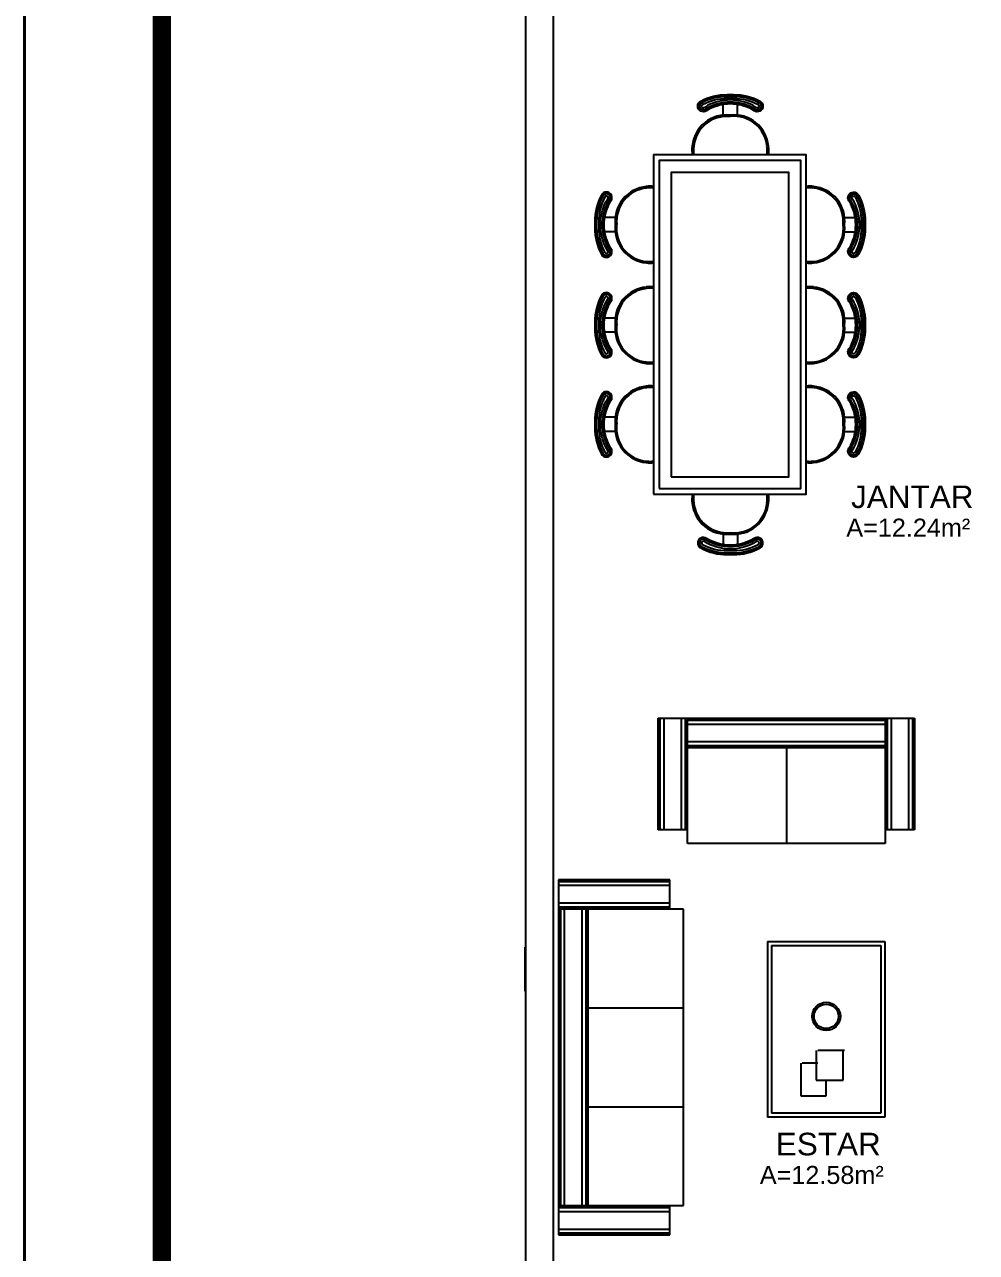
# Model space of a CAD drawing. Header units: millimetres. Extents: x 4595 to 4915, y 2085 to 2243.
# Drawn here: x 4703.8 to 4709, y 2197.1 to 2203.81 of the extents above; entities that cross this region are included whole.
import ezdxf

# ---------------------------------------------------------------- set-up
doc = ezdxf.new("R2010")
doc.units = ezdxf.units.MM
doc.header["$LTSCALE"] = 0.8
for name, color, linetype in [('02', 2, 'Continuous'), ('MOVEIS', 7, 'Continuous'), ('parede', 2, 'Continuous')]:
    doc.layers.add(name, color=color, linetype=linetype)
doc.styles.add('SANSSERIF', font='sas_____.pfb', dxfattribs={"height": 1})

msp = doc.modelspace()

# ---------------------------------------------------------------- linework, layer by layer
for points in [[(4707.2354, 2201.2437), (4708.0692, 2201.2437), (4708.0692, 2203.0964), (4707.2354, 2203.0964)], [(4707.2659, 2201.2741), (4708.0387, 2201.2741), (4708.0387, 2203.066), (4707.2659, 2203.066)], [(4707.3308, 2201.3391), (4707.9737, 2201.3391), (4707.9737, 2203.001), (4707.3308, 2203.001)]]:
    msp.add_lwpolyline(points, close=True)
at = {"layer": '02', "lineweight": 40}
msp.add_lwpolyline([(4703.7996, 2168.7568), (4764.9996, 2168.7568), (4764.9996, 2213.3068), (4703.7996, 2213.3068)], close=True, dxfattribs=at)
at = {"layer": '02', "lineweight": 40, "const_width": 0.1}
msp.add_lwpolyline([(4704.5496, 2169.5068), (4764.2496, 2169.5068), (4764.2496, 2212.5568), (4704.5496, 2212.5568)], close=True, dxfattribs=at)
at = {"layer": 'MOVEIS'}
for p, q in [((4707.6158, 2203.3142), (4707.6158, 2203.3715)), ((4707.6932, 2203.3142), (4707.6932, 2203.3715)), ((4707.0259, 2202.754), (4706.9686, 2202.754)), ((4708.2786, 2202.754), (4708.336, 2202.754)), ((4707.0259, 2202.6765), (4706.9686, 2202.6765)), ((4708.2786, 2202.6765), (4708.336, 2202.6765)), ((4707.0259, 2202.2055), (4706.9686, 2202.2055)), ((4708.2786, 2202.2055), (4708.336, 2202.2055)), ((4707.0259, 2202.128), (4706.9686, 2202.128)), ((4708.2786, 2202.128), (4708.336, 2202.128)), ((4707.0259, 2201.6636), (4706.9686, 2201.6636)), ((4708.2786, 2201.6636), (4708.336, 2201.6636)), ((4707.0259, 2201.5862), (4706.9686, 2201.5862)), ((4708.2786, 2201.5862), (4708.336, 2201.5862)), ((4707.6158, 2201.0259), (4707.6158, 2200.9686)), ((4707.6932, 2201.0259), (4707.6932, 2200.9686))]:
    msp.add_line(p, q, dxfattribs=at)
for points in [[(4707.6382, 2203.4259), (4707.6714, 2203.4259, -0.126461), (4707.8166, 2203.39, -1.05486), (4707.7843, 2203.3376), (4707.7685, 2203.3475, 0.10861), (4707.6545, 2203.3751, 0.10861), (4707.5405, 2203.3475), (4707.5247, 2203.3376, -1.05486), (4707.4924, 2203.39, -0.126461), (4707.6376, 2203.4259), (4707.6708, 2203.4259)], [(4706.9142, 2202.7315), (4706.9142, 2202.6983, 0.126461), (4706.95, 2202.5531, 1.05486), (4707.0025, 2202.5855), (4706.9926, 2202.6013, -0.10861), (4706.965, 2202.7152, -0.10861), (4706.9926, 2202.8292), (4707.0025, 2202.845, 1.05486), (4706.95, 2202.8774, 0.126461), (4706.9142, 2202.7321), (4706.9142, 2202.6989)], [(4708.3904, 2202.7315), (4708.3904, 2202.6983, -0.126461), (4708.3545, 2202.5531, -1.05486), (4708.3021, 2202.5855), (4708.312, 2202.6013, 0.10861), (4708.3395, 2202.7152, 0.10861), (4708.312, 2202.8292), (4708.3021, 2202.845, -1.05486), (4708.3545, 2202.8774, -0.126461), (4708.3904, 2202.7321), (4708.3904, 2202.6989)], [(4706.9142, 2202.1831), (4706.9142, 2202.1499, 0.126461), (4706.95, 2202.0047, 1.05486), (4707.0025, 2202.037), (4706.9926, 2202.0528, -0.10861), (4706.965, 2202.1668, -0.10861), (4706.9926, 2202.2807), (4707.0025, 2202.2965, 1.05486), (4706.95, 2202.3289, 0.126461), (4706.9142, 2202.1837), (4706.9142, 2202.1505)], [(4708.3904, 2202.1831), (4708.3904, 2202.1499, -0.126461), (4708.3545, 2202.0047, -1.05486), (4708.3021, 2202.037), (4708.312, 2202.0528, 0.10861), (4708.3395, 2202.1668, 0.10861), (4708.312, 2202.2807), (4708.3021, 2202.2965, -1.05486), (4708.3545, 2202.3289, -0.126461), (4708.3904, 2202.1837), (4708.3904, 2202.1505)], [(4706.9142, 2201.6412), (4706.9142, 2201.608, 0.126461), (4706.95, 2201.4628, 1.05486), (4707.0025, 2201.4951), (4706.9926, 2201.5109, -0.10861), (4706.965, 2201.6249, -0.10861), (4706.9926, 2201.7389), (4707.0025, 2201.7547, 1.05486), (4706.95, 2201.787, 0.126461), (4706.9142, 2201.6418), (4706.9142, 2201.6086)], [(4708.3904, 2201.6412), (4708.3904, 2201.608, -0.126461), (4708.3545, 2201.4628, -1.05486), (4708.3021, 2201.4951), (4708.312, 2201.5109, 0.10861), (4708.3395, 2201.6249, 0.10861), (4708.312, 2201.7389), (4708.3021, 2201.7547, -1.05486), (4708.3545, 2201.787, -0.126461), (4708.3904, 2201.6418), (4708.3904, 2201.6086)], [(4707.6382, 2200.9142), (4707.6714, 2200.9142, 0.126461), (4707.8166, 2200.95, 1.05486), (4707.7843, 2201.0025), (4707.7685, 2200.9926, -0.10861), (4707.6545, 2200.965, -0.10861), (4707.5405, 2200.9926), (4707.5247, 2201.0025, 1.05486), (4707.4924, 2200.95, 0.126461), (4707.6376, 2200.9142), (4707.6708, 2200.9142)]]:
    msp.add_lwpolyline(points, format="xyb", dxfattribs=at)
for points in [[(4707.6545, 2203.4201), (4707.6714, 2203.4201, -0.12647), (4707.8138, 2203.385, -1.057116), (4707.7875, 2203.3424), (4707.7713, 2203.3526, 0.109005), (4707.6545, 2203.3809, 0.109005), (4707.5377, 2203.3526), (4707.5215, 2203.3424, -1.057116), (4707.4951, 2203.385, -0.12647), (4707.6376, 2203.4201)], [(4707.6545, 2203.4161), (4707.6714, 2203.4161, -0.126475), (4707.8119, 2203.3814, -1.059183), (4707.7897, 2203.3458), (4707.7732, 2203.3561, 0.109269), (4707.6545, 2203.3849, 0.109269), (4707.5358, 2203.3561), (4707.5193, 2203.3458, -1.059183), (4707.497, 2203.3814, -0.126475), (4707.6375, 2203.4161)], [(4707.6545, 2203.4045), (4707.6715, 2203.4045, -0.126481), (4707.8064, 2203.3713, -1.071489), (4707.7962, 2203.3554), (4707.7789, 2203.3662, 0.110003), (4707.6545, 2203.3965, 0.110003), (4707.5301, 2203.3662), (4707.5128, 2203.3554, -1.071489), (4707.5026, 2203.3713, -0.126481), (4707.6375, 2203.4045)], [(4706.92, 2202.7152), (4706.92, 2202.6983, 0.12647), (4706.9551, 2202.5559, 1.057116), (4706.9977, 2202.5823), (4706.9875, 2202.5985, -0.109005), (4706.9592, 2202.7152, -0.109005), (4706.9875, 2202.832), (4706.9977, 2202.8482, 1.057116), (4706.9551, 2202.8746, 0.12647), (4706.92, 2202.7322)], [(4706.924, 2202.7152), (4706.924, 2202.6983, 0.126475), (4706.9586, 2202.5578, 1.059183), (4706.9943, 2202.5801), (4706.984, 2202.5965, -0.109269), (4706.9552, 2202.7152, -0.109269), (4706.984, 2202.834), (4706.9943, 2202.8504, 1.059183), (4706.9586, 2202.8727, 0.126475), (4706.924, 2202.7322)], [(4706.9356, 2202.7152), (4706.9356, 2202.6982, 0.126481), (4706.9688, 2202.5633, 1.071489), (4706.9847, 2202.5736), (4706.9739, 2202.5909, -0.110003), (4706.9436, 2202.7152, -0.110003), (4706.9739, 2202.8396), (4706.9847, 2202.8569, 1.071489), (4706.9688, 2202.8672, 0.126481), (4706.9356, 2202.7322)], [(4708.3846, 2202.7152), (4708.3846, 2202.6983, -0.12647), (4708.3494, 2202.5559, -1.057116), (4708.3069, 2202.5823), (4708.3171, 2202.5985, 0.109005), (4708.3453, 2202.7152, 0.109005), (4708.3171, 2202.832), (4708.3069, 2202.8482, -1.057116), (4708.3494, 2202.8746, -0.12647), (4708.3846, 2202.7322)], [(4708.3806, 2202.7152), (4708.3806, 2202.6983, -0.126475), (4708.3459, 2202.5578, -1.059183), (4708.3102, 2202.5801), (4708.3206, 2202.5965, 0.109269), (4708.3493, 2202.7152, 0.109269), (4708.3206, 2202.834), (4708.3102, 2202.8504, -1.059183), (4708.3459, 2202.8727, -0.126475), (4708.3806, 2202.7322)], [(4708.369, 2202.7152), (4708.369, 2202.6982, -0.126481), (4708.3357, 2202.5633, -1.071489), (4708.3198, 2202.5736), (4708.3307, 2202.5909, 0.110003), (4708.3609, 2202.7152, 0.110003), (4708.3307, 2202.8396), (4708.3198, 2202.8569, -1.071489), (4708.3357, 2202.8672, -0.126481), (4708.369, 2202.7322)], [(4706.92, 2202.1668), (4706.92, 2202.1498, 0.12647), (4706.9551, 2202.0074, 1.057116), (4706.9977, 2202.0338), (4706.9875, 2202.05, -0.109005), (4706.9592, 2202.1668, -0.109005), (4706.9875, 2202.2836), (4706.9977, 2202.2997, 1.057116), (4706.9551, 2202.3261, 0.12647), (4706.92, 2202.1837)], [(4706.924, 2202.1668), (4706.924, 2202.1498, 0.126475), (4706.9586, 2202.0093, 1.059183), (4706.9943, 2202.0316), (4706.984, 2202.048, -0.109269), (4706.9552, 2202.1668, -0.109269), (4706.984, 2202.2855), (4706.9943, 2202.302, 1.059183), (4706.9586, 2202.3242, 0.126475), (4706.924, 2202.1837)], [(4706.9356, 2202.1668), (4706.9356, 2202.1498, 0.126481), (4706.9688, 2202.0149, 1.071489), (4706.9847, 2202.0251), (4706.9739, 2202.0424, -0.110003), (4706.9436, 2202.1668, -0.110003), (4706.9739, 2202.2912), (4706.9847, 2202.3084, 1.071489), (4706.9688, 2202.3187, 0.126481), (4706.9356, 2202.1838)], [(4708.3846, 2202.1668), (4708.3846, 2202.1498, -0.12647), (4708.3494, 2202.0074, -1.057116), (4708.3069, 2202.0338), (4708.3171, 2202.05, 0.109005), (4708.3453, 2202.1668, 0.109005), (4708.3171, 2202.2836), (4708.3069, 2202.2997, -1.057116), (4708.3494, 2202.3261, -0.12647), (4708.3846, 2202.1837)], [(4708.3806, 2202.1668), (4708.3806, 2202.1498, -0.126475), (4708.3459, 2202.0093, -1.059183), (4708.3102, 2202.0316), (4708.3206, 2202.048, 0.109269), (4708.3493, 2202.1668, 0.109269), (4708.3206, 2202.2855), (4708.3102, 2202.302, -1.059183), (4708.3459, 2202.3242, -0.126475), (4708.3806, 2202.1837)], [(4708.369, 2202.1668), (4708.369, 2202.1498, -0.126481), (4708.3357, 2202.0149, -1.071489), (4708.3198, 2202.0251), (4708.3307, 2202.0424, 0.110003), (4708.3609, 2202.1668, 0.110003), (4708.3307, 2202.2912), (4708.3198, 2202.3084, -1.071489), (4708.3357, 2202.3187, -0.126481), (4708.369, 2202.1838)], [(4706.92, 2201.6249), (4706.92, 2201.608, 0.12647), (4706.9551, 2201.4656, 1.057116), (4706.9977, 2201.4919), (4706.9875, 2201.5081, -0.109005), (4706.9592, 2201.6249, -0.109005), (4706.9875, 2201.7417), (4706.9977, 2201.7579, 1.057116), (4706.9551, 2201.7843, 0.12647), (4706.92, 2201.6418)], [(4706.924, 2201.6249), (4706.924, 2201.608, 0.126475), (4706.9586, 2201.4675, 1.059183), (4706.9943, 2201.4897), (4706.984, 2201.5062, -0.109269), (4706.9552, 2201.6249, -0.109269), (4706.984, 2201.7436), (4706.9943, 2201.7601, 1.059183), (4706.9586, 2201.7824, 0.126475), (4706.924, 2201.6419)], [(4706.9356, 2201.6249), (4706.9356, 2201.6079, 0.126481), (4706.9688, 2201.473, 1.071489), (4706.9847, 2201.4832), (4706.9739, 2201.5005, -0.110003), (4706.9436, 2201.6249, -0.110003), (4706.9739, 2201.7493), (4706.9847, 2201.7666, 1.071489), (4706.9688, 2201.7768, 0.126481), (4706.9356, 2201.6419)], [(4708.3846, 2201.6249), (4708.3846, 2201.608, -0.12647), (4708.3494, 2201.4656, -1.057116), (4708.3069, 2201.4919), (4708.3171, 2201.5081, 0.109005), (4708.3453, 2201.6249, 0.109005), (4708.3171, 2201.7417), (4708.3069, 2201.7579, -1.057116), (4708.3494, 2201.7843, -0.12647), (4708.3846, 2201.6418)], [(4708.3806, 2201.6249), (4708.3806, 2201.608, -0.126475), (4708.3459, 2201.4675, -1.059183), (4708.3102, 2201.4897), (4708.3206, 2201.5062, 0.109269), (4708.3493, 2201.6249, 0.109269), (4708.3206, 2201.7436), (4708.3102, 2201.7601, -1.059183), (4708.3459, 2201.7824, -0.126475), (4708.3806, 2201.6419)], [(4708.369, 2201.6249), (4708.369, 2201.6079, -0.126481), (4708.3357, 2201.473, -1.071489), (4708.3198, 2201.4832), (4708.3307, 2201.5005, 0.110003), (4708.3609, 2201.6249, 0.110003), (4708.3307, 2201.7493), (4708.3198, 2201.7666, -1.071489), (4708.3357, 2201.7768, -0.126481), (4708.369, 2201.6419)], [(4707.6545, 2200.92), (4707.6714, 2200.92, 0.12647), (4707.8138, 2200.9551, 1.057116), (4707.7875, 2200.9977), (4707.7713, 2200.9875, -0.109005), (4707.6545, 2200.9592, -0.109005), (4707.5377, 2200.9875), (4707.5215, 2200.9977, 1.057116), (4707.4951, 2200.9551, 0.12647), (4707.6376, 2200.92)], [(4707.6545, 2200.924), (4707.6714, 2200.924, 0.126475), (4707.8119, 2200.9586, 1.059183), (4707.7897, 2200.9943), (4707.7732, 2200.984, -0.109269), (4707.6545, 2200.9552, -0.109269), (4707.5358, 2200.984), (4707.5193, 2200.9943, 1.059183), (4707.497, 2200.9586, 0.126475), (4707.6375, 2200.924)], [(4707.6545, 2200.9356), (4707.6715, 2200.9356, 0.126481), (4707.8064, 2200.9688, 1.071489), (4707.7962, 2200.9847), (4707.7789, 2200.9739, -0.110003), (4707.6545, 2200.9436, -0.110003), (4707.5301, 2200.9739), (4707.5128, 2200.9847, 1.071489), (4707.5026, 2200.9688, 0.126481), (4707.6375, 2200.9356)]]:
    msp.add_lwpolyline(points, format="xyb", close=True, dxfattribs=at)
for centre, radius, start, end in [((4707.6347, 2203.1255), 0.1896, 84.01851, 174.18906), ((4707.6347, 2203.1255), 0.1811, 84.01851, 174.18906), ((4707.6742, 2203.1255), 0.1896, 5.81094, 95.98149), ((4707.6742, 2203.1255), 0.1822, 5.81094, 95.98149), ((4707.5595, 2203.1237), 0.1154, 169.51205, 193.65465), ((4707.5595, 2203.1237), 0.1069, 169.51205, 193.65465), ((4707.7495, 2203.1237), 0.1067, 346.34535, 10.48795), ((4707.7495, 2203.1237), 0.1154, 346.34535, 10.48795), ((4707.2146, 2202.735), 0.1896, 95.81094, 185.98149), ((4707.2146, 2202.735), 0.1811, 95.81094, 185.98149), ((4707.2164, 2202.8102), 0.1154, 80.52865, 100.48795), ((4707.2164, 2202.8102), 0.1069, 79.76483, 100.48795), ((4708.0881, 2202.8102), 0.1154, 79.51205, 99.47135), ((4708.0881, 2202.8102), 0.1069, 79.51205, 100.23517), ((4708.0899, 2202.735), 0.1811, 354.01851, 84.18906), ((4708.0899, 2202.735), 0.1896, 354.01851, 84.18906), ((4707.2146, 2202.6955), 0.1896, 174.01851, 264.18906), ((4707.2146, 2202.6955), 0.1822, 174.01851, 264.18906), ((4708.0899, 2202.6955), 0.1822, 275.81094, 5.98149), ((4708.0899, 2202.6955), 0.1896, 275.81094, 5.98149), ((4707.2164, 2202.6203), 0.1154, 259.51205, 279.47135), ((4707.2164, 2202.6203), 0.1067, 259.51205, 280.25369), ((4708.0881, 2202.6203), 0.1067, 259.74631, 280.48795), ((4708.0881, 2202.6203), 0.1154, 260.52865, 280.48795), ((4707.2146, 2202.1865), 0.1896, 95.81094, 185.98149), ((4707.2146, 2202.1865), 0.1811, 95.81094, 185.98149), ((4707.2164, 2202.2618), 0.1154, 80.52865, 100.48795), ((4707.2164, 2202.2618), 0.1069, 79.76483, 100.48795), ((4708.0881, 2202.2618), 0.1154, 79.51205, 99.47135), ((4708.0881, 2202.2618), 0.1069, 79.51205, 100.23517), ((4708.0899, 2202.1865), 0.1811, 354.01851, 84.18906), ((4708.0899, 2202.1865), 0.1896, 354.01851, 84.18906), ((4707.2146, 2202.147), 0.1896, 174.01851, 264.18906), ((4707.2146, 2202.147), 0.1822, 174.01851, 264.18906), ((4708.0899, 2202.147), 0.1822, 275.81094, 5.98149), ((4708.0899, 2202.147), 0.1896, 275.81094, 5.98149), ((4707.2164, 2202.0718), 0.1067, 259.51205, 280.25369), ((4708.0881, 2202.0718), 0.1067, 259.74631, 280.48795), ((4707.2164, 2202.0718), 0.1154, 259.51205, 279.47135), ((4708.0881, 2202.0718), 0.1154, 260.52865, 280.48795), ((4707.2146, 2201.6447), 0.1896, 95.81094, 185.98149), ((4707.2164, 2201.7199), 0.1154, 80.52865, 100.48795), ((4708.0881, 2201.7199), 0.1154, 79.51205, 99.47135), ((4708.0899, 2201.6447), 0.1896, 354.01851, 84.18906), ((4707.2146, 2201.6447), 0.1811, 95.81094, 185.98149), ((4707.2164, 2201.7199), 0.1069, 79.76483, 100.48795), ((4708.0881, 2201.7199), 0.1069, 79.51205, 100.23517), ((4708.0899, 2201.6447), 0.1811, 354.01851, 84.18906), ((4707.2146, 2201.6051), 0.1896, 174.01851, 264.18906), ((4707.2146, 2201.6051), 0.1822, 174.01851, 264.18906), ((4708.0899, 2201.6051), 0.1822, 275.81094, 5.98149), ((4708.0899, 2201.6051), 0.1896, 275.81094, 5.98149), ((4707.2164, 2201.5299), 0.1154, 259.51205, 279.47135), ((4707.2164, 2201.5299), 0.1067, 259.51205, 280.25369), ((4708.0881, 2201.5299), 0.1067, 259.74631, 280.48795), ((4708.0881, 2201.5299), 0.1154, 260.52865, 280.48795), ((4707.5595, 2201.2164), 0.1154, 166.34535, 190.48795), ((4707.5595, 2201.2164), 0.1069, 166.34535, 190.48795), ((4707.7495, 2201.2164), 0.1067, 349.51205, 13.65465), ((4707.7495, 2201.2164), 0.1154, 349.51205, 13.65465), ((4707.6347, 2201.2146), 0.1896, 185.81094, 275.98149), ((4707.6347, 2201.2146), 0.1811, 185.81094, 275.98149), ((4707.6742, 2201.2146), 0.1896, 264.01851, 354.18906), ((4707.6742, 2201.2146), 0.1822, 264.01851, 354.18906)]:
    msp.add_arc(centre, radius, start, end, dxfattribs=at)
at = {"layer": 'parede', "color": 253}
for p, q in [((4706.5359, 2212.1206), (4706.5359, 2187.1206)), ((4706.6859, 2208.9706), (4706.6859, 2195.375)), ((4707.2602, 2199.4117), (4707.2602, 2200.0209)), ((4707.2602, 2200.0209), (4708.6603, 2200.0209)), ((4707.2709, 2199.4117), (4707.2709, 2200.0209)), ((4707.2923, 2199.4117), (4707.2923, 2200.0209)), ((4707.3885, 2199.4117), (4707.3885, 2200.0209)), ((4707.4098, 2199.4117), (4707.4098, 2200.0209)), ((4707.4205, 2199.3369), (4707.4205, 2200.0209)), ((4708.5, 2200.0209), (4708.5, 2199.3369)), ((4708.5107, 2200.0209), (4708.5107, 2199.4117)), ((4708.532, 2200.0209), (4708.532, 2199.4117)), ((4708.6282, 2200.0209), (4708.6282, 2199.4117)), ((4708.6496, 2200.0209), (4708.6496, 2199.4117)), ((4708.6603, 2200.0209), (4708.6603, 2199.4117)), ((4707.4205, 2200.0102), (4708.5, 2200.0102)), ((4707.4205, 2199.9888), (4708.5, 2199.9888)), ((4707.4205, 2199.8926), (4708.5, 2199.8926)), ((4707.4205, 2199.8713), (4708.5, 2199.8713)), ((4707.4205, 2199.8606), (4708.5, 2199.8606)), ((4707.9603, 2199.8606), (4707.9603, 2199.3369)), ((4707.4205, 2199.4117), (4707.2602, 2199.4117)), ((4708.6603, 2199.4117), (4708.5, 2199.4117)), ((4708.5, 2199.3369), (4707.4205, 2199.3369)), ((4707.3246, 2199.1384), (4706.7155, 2199.1384)), ((4706.7155, 2199.1384), (4706.7155, 2197.1987)), ((4707.3246, 2199.1277), (4706.7155, 2199.1277)), ((4707.3246, 2199.1064), (4706.7155, 2199.1064)), ((4707.3246, 2198.9781), (4707.3246, 2199.1384)), ((4707.3246, 2199.0102), (4706.7155, 2199.0102)), ((4707.3246, 2198.9888), (4706.7155, 2198.9888)), ((4707.3995, 2198.9781), (4706.7155, 2198.9781)), ((4706.7261, 2198.9781), (4706.7261, 2197.359)), ((4706.7475, 2198.9781), (4706.7475, 2197.359)), ((4706.8437, 2198.9781), (4706.8437, 2197.359)), ((4706.8651, 2198.9781), (4706.8651, 2197.359)), ((4706.8758, 2198.9781), (4706.8758, 2197.359)), ((4707.3995, 2197.359), (4707.3995, 2198.9781)), ((4706.5341, 2198.5296), (4706.5341, 2198.7706)), ((4707.8572, 2198.8002), (4707.8572, 2197.8427)), ((4707.8572, 2198.8002), (4708.4985, 2198.8002)), ((4707.8785, 2198.7788), (4707.8785, 2197.8641)), ((4707.8785, 2198.7788), (4708.4771, 2198.7788)), ((4708.4771, 2198.7788), (4708.4771, 2197.8641)), ((4708.4985, 2198.8002), (4708.4985, 2197.8427)), ((4706.8758, 2198.4384), (4707.3995, 2198.4384)), ((4708.1237, 2198.2062), (4708.1237, 2198.0438)), ((4708.2784, 2198.2062), (4708.1315, 2198.2062)), ((4708.2706, 2198.0438), (4708.2706, 2198.2062)), ((4708.0387, 2198.1366), (4708.0387, 2197.9587)), ((4708.1315, 2198.1366), (4708.0465, 2198.1366)), ((4708.1237, 2198.0438), (4708.2706, 2198.0438)), ((4708.1778, 2197.9587), (4708.1778, 2198.0438)), ((4708.0387, 2197.9587), (4708.1778, 2197.9587)), ((4706.8758, 2197.8987), (4707.3995, 2197.8987)), ((4708.4985, 2197.8427), (4707.8572, 2197.8427)), ((4708.4771, 2197.8641), (4707.8785, 2197.8641)), ((4706.7155, 2197.359), (4707.3995, 2197.359)), ((4706.7155, 2197.3483), (4707.3246, 2197.3483)), ((4707.3246, 2197.1987), (4707.3246, 2197.359)), ((4706.7155, 2197.3269), (4707.3246, 2197.3269)), ((4706.7155, 2197.2307), (4707.3246, 2197.2307)), ((4706.7155, 2197.2093), (4707.3246, 2197.2093)), ((4706.7155, 2197.1987), (4707.3246, 2197.1987))]:
    msp.add_line(p, q, dxfattribs=at)
for radius in [0.0773, 0.0666]:
    msp.add_circle((4708.1782, 2198.3921), radius, dxfattribs=at)

# ---------------------------------------------------------------- texts
at = {"layer": 'parede', "color": 253, "style": 'SANSSERIF'}
for s, height, p in [('JANTAR', 0.12312, (4708.3138, 2201.1681)), ('A=12.24m²', 0.0985, (4708.2879, 2201.0119)), ('ESTAR', 0.12312, (4707.9027, 2197.6334)), ('A=12.58m²', 0.0985, (4707.8155, 2197.4772))]:
    msp.add_text(s, height=height, dxfattribs=at).set_placement(p)

doc.saveas('drawing.dxf')
